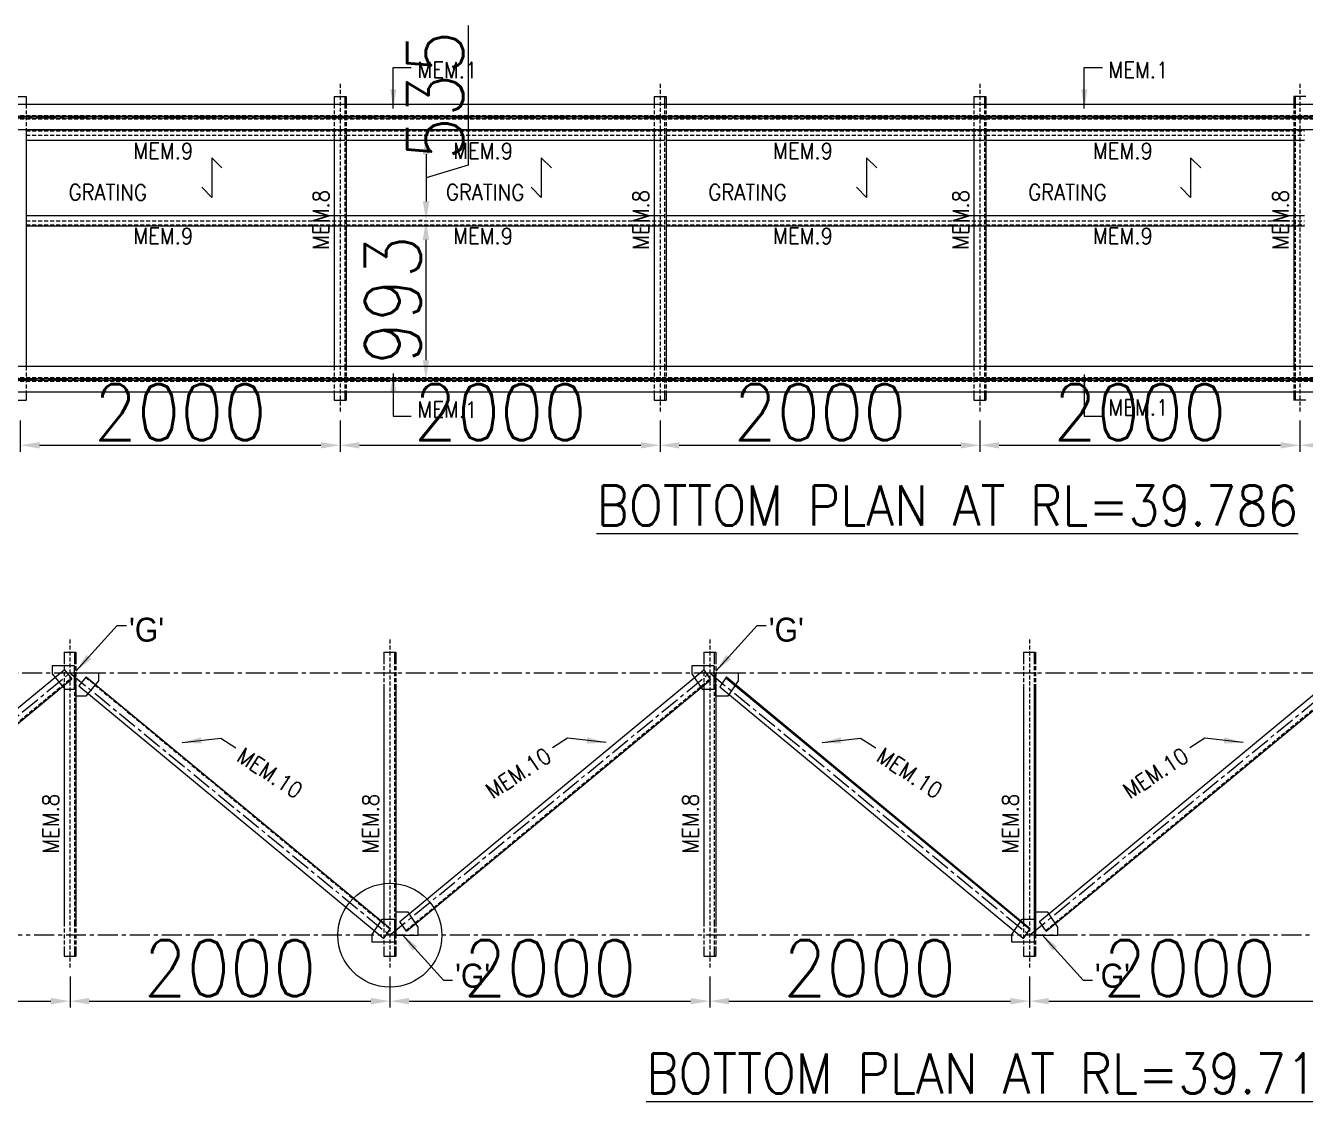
# Model space of a CAD drawing. Header units: millimetres. Extents: x 0 to 1124626, y -157535 to 82123.
# Drawn here: x 502298 to 510300, y 44617 to 51345 of the extents above; entities that cross this region are included whole.
import ezdxf

# ---------------------------------------------------------------- set-up
doc = ezdxf.new("R2010")
doc.units = ezdxf.units.MM
doc.header["$MEASUREMENT"] = 0
doc.linetypes.add('CENTER', pattern=[2, 1.25, -0.25, 0.25, -0.25])
doc.linetypes.add('HIDDEN', pattern=[0.375, 0.25, -0.125])
for name, color, linetype, lineweight in [('CN', 253, 'Continuous', 15), ('Dim', 6, 'Continuous', 13), ('structure', 183, 'Continuous', 15), ('Text', 7, 'Continuous', 15), ('TEXT-4', 2, 'Continuous', 25), ('TITLE TEXT', 50, 'Continuous', 18)]:
    doc.layers.add(name, color=color, linetype=linetype, lineweight=lineweight)
doc.styles.add('style1', font='romans.shx', dxfattribs={"width": 0.9, "height": 300})
doc.dimstyles.new('Copy of DIM-1', dxfattribs={"dimscale": 40, "dimtxt": 125, "dimasz": 3, "dimexe": 1, "dimexo": 1.2, "dimgap": 0.8, "dimtad": 1, "dimdec": 0, "dimzin": 1, "dimdsep": 46, "dimtxsty": 'style1', "dimcen": 2, "dimclrd": 8, "dimclre": 8, "dimclrt": 7, "dimadec": 0, "dimazin": 0, "dimtfac": 1, "dimtdec": 0, "dimtofl": 0, "dimtmove": 1, "dimatfit": 3, "dimfxl": 1, "dimtolj": 1, "dimtzin": 0, "dimlwd": 9, "dimlwe": 9, "dimarcsym": 1})

# ---------------------------------------------------------------- blocks, each defined once
blk = doc.blocks.new('*D796')
at = {"layer": 'DEFPOINTS', "color": 0, "ltscale": 20, "transparency": 16777216}
for p in [(500575.2, 45446.7), (502575.2, 45446.7), (502575.2, 45243.6)]:
    blk.add_point(p, dxfattribs=at)
at = {"layer": 'Dim', "color": 8, "lineweight": 9, "ltscale": 20, "transparency": 16777216}
for p, q in [((500575.2, 45398.7), (500575.2, 45203.6)), ((502575.2, 45398.7), (502575.2, 45203.6)), ((500695.2, 45243.6), (502455.2, 45243.6))]:
    blk.add_line(p, q, dxfattribs=at)
at = {"layer": 'Dim', "color": 8, "ltscale": 20, "transparency": 16777216}
for points in [[(500695.2, 45263.6), (500695.2, 45223.6), (500575.2, 45243.6)], [(502455.2, 45223.6), (502455.2, 45263.6), (502575.2, 45243.6)]]:
    blk.add_solid(points, dxfattribs=at)
at = {"layer": 'Dim', "color": 7, "ltscale": 20, "transparency": 16777216, "insert": (501575.2, 45450.6), "char_height": 350, "attachment_point": 5, "style": 'style1'}
blk.add_mtext('\\A1;2000', dxfattribs=at)
blk = doc.blocks.new('*D797')
at = {"layer": 'DEFPOINTS', "color": 0, "ltscale": 20, "transparency": 16777216}
for p in [(502575.2, 45446.7), (504575.2, 45446.7), (504575.2, 45243.6)]:
    blk.add_point(p, dxfattribs=at)
at = {"layer": 'Dim', "color": 8, "lineweight": 9, "ltscale": 20, "transparency": 16777216}
for p, q in [((502575.2, 45398.7), (502575.2, 45203.6)), ((504575.2, 45398.7), (504575.2, 45203.6)), ((502695.2, 45243.6), (504455.2, 45243.6))]:
    blk.add_line(p, q, dxfattribs=at)
at = {"layer": 'Dim', "color": 8, "ltscale": 20, "transparency": 16777216}
for points in [[(502695.2, 45263.6), (502695.2, 45223.6), (502575.2, 45243.6)], [(504455.2, 45223.6), (504455.2, 45263.6), (504575.2, 45243.6)]]:
    blk.add_solid(points, dxfattribs=at)
at = {"layer": 'Dim', "color": 7, "ltscale": 20, "transparency": 16777216, "insert": (503575.2, 45450.6), "char_height": 350, "attachment_point": 5, "style": 'style1'}
blk.add_mtext('\\A1;2000', dxfattribs=at)
blk = doc.blocks.new('*D798')
at = {"layer": 'DEFPOINTS', "color": 0, "ltscale": 20, "transparency": 16777216}
for p in [(504575.2, 45446.7), (506575.2, 45446.7), (506575.2, 45243.6)]:
    blk.add_point(p, dxfattribs=at)
at = {"layer": 'Dim', "color": 8, "lineweight": 9, "ltscale": 20, "transparency": 16777216}
for p, q in [((504575.2, 45398.7), (504575.2, 45203.6)), ((506575.2, 45398.7), (506575.2, 45203.6)), ((504695.2, 45243.6), (506455.2, 45243.6))]:
    blk.add_line(p, q, dxfattribs=at)
at = {"layer": 'Dim', "color": 8, "ltscale": 20, "transparency": 16777216}
for points in [[(504695.2, 45263.6), (504695.2, 45223.6), (504575.2, 45243.6)], [(506455.2, 45223.6), (506455.2, 45263.6), (506575.2, 45243.6)]]:
    blk.add_solid(points, dxfattribs=at)
at = {"layer": 'Dim', "color": 7, "ltscale": 20, "transparency": 16777216, "insert": (505575.2, 45450.6), "char_height": 350, "attachment_point": 5, "style": 'style1'}
blk.add_mtext('\\A1;2000', dxfattribs=at)
blk = doc.blocks.new('*D799')
at = {"layer": 'DEFPOINTS', "color": 0, "ltscale": 20, "transparency": 16777216}
for p in [(506575.2, 45446.7), (508575.2, 45446.7), (508575.2, 45243.6)]:
    blk.add_point(p, dxfattribs=at)
at = {"layer": 'Dim', "color": 8, "lineweight": 9, "ltscale": 20, "transparency": 16777216}
for p, q in [((506575.2, 45398.7), (506575.2, 45203.6)), ((508575.2, 45398.7), (508575.2, 45203.6)), ((506695.2, 45243.6), (508455.2, 45243.6))]:
    blk.add_line(p, q, dxfattribs=at)
at = {"layer": 'Dim', "color": 8, "ltscale": 20, "transparency": 16777216}
for points in [[(506695.2, 45263.6), (506695.2, 45223.6), (506575.2, 45243.6)], [(508455.2, 45223.6), (508455.2, 45263.6), (508575.2, 45243.6)]]:
    blk.add_solid(points, dxfattribs=at)
at = {"layer": 'Dim', "color": 7, "ltscale": 20, "transparency": 16777216, "insert": (507575.2, 45450.6), "char_height": 350, "attachment_point": 5, "style": 'style1'}
blk.add_mtext('\\A1;2000', dxfattribs=at)
blk = doc.blocks.new('*D800')
at = {"layer": 'DEFPOINTS', "color": 0, "ltscale": 20, "transparency": 16777216}
for p in [(508575.2, 45446.7), (510575.2, 45446.7), (510575.2, 45243.6)]:
    blk.add_point(p, dxfattribs=at)
at = {"layer": 'Dim', "color": 8, "lineweight": 9, "ltscale": 20, "transparency": 16777216}
for p, q in [((508575.2, 45398.7), (508575.2, 45203.6)), ((510575.2, 45398.7), (510575.2, 45203.6)), ((508695.2, 45243.6), (510455.2, 45243.6))]:
    blk.add_line(p, q, dxfattribs=at)
at = {"layer": 'Dim', "color": 8, "ltscale": 20, "transparency": 16777216}
for points in [[(508695.2, 45263.6), (508695.2, 45223.6), (508575.2, 45243.6)], [(510455.2, 45223.6), (510455.2, 45263.6), (510575.2, 45243.6)]]:
    blk.add_solid(points, dxfattribs=at)
at = {"layer": 'Dim', "color": 7, "ltscale": 20, "transparency": 16777216, "insert": (509575.2, 45450.6), "char_height": 350, "attachment_point": 5, "style": 'style1'}
blk.add_mtext('\\A1;2000', dxfattribs=at)
blk = doc.blocks.new('*D815')
at = {"layer": 'DEFPOINTS', "color": 0, "ltscale": 20, "transparency": 16777216}
for p in [(502264.5, 48922.9), (504264.5, 48922.9), (504264.5, 48719.8)]:
    blk.add_point(p, dxfattribs=at)
at = {"layer": 'Dim', "color": 8, "lineweight": 9, "ltscale": 20, "transparency": 16777216}
for p, q in [((502264.5, 48874.9), (502264.5, 48679.8)), ((504264.5, 48874.9), (504264.5, 48679.8)), ((502384.5, 48719.8), (504144.5, 48719.8))]:
    blk.add_line(p, q, dxfattribs=at)
at = {"layer": 'Dim', "color": 8, "ltscale": 20, "transparency": 16777216}
for points in [[(502384.5, 48739.8), (502384.5, 48699.8), (502264.5, 48719.8)], [(504144.5, 48699.8), (504144.5, 48739.8), (504264.5, 48719.8)]]:
    blk.add_solid(points, dxfattribs=at)
at = {"layer": 'Dim', "color": 7, "ltscale": 20, "transparency": 16777216, "insert": (503264.5, 48926.8), "char_height": 350, "attachment_point": 5, "style": 'style1'}
blk.add_mtext('\\A1;2000', dxfattribs=at)
blk = doc.blocks.new('*D816')
at = {"layer": 'DEFPOINTS', "color": 0, "ltscale": 20, "transparency": 16777216}
for p in [(504264.5, 48922.9), (506264.5, 48922.9), (506264.5, 48719.8)]:
    blk.add_point(p, dxfattribs=at)
at = {"layer": 'Dim', "color": 8, "lineweight": 9, "ltscale": 20, "transparency": 16777216}
for p, q in [((504264.5, 48874.9), (504264.5, 48679.8)), ((506264.5, 48874.9), (506264.5, 48679.8)), ((504384.5, 48719.8), (506144.5, 48719.8))]:
    blk.add_line(p, q, dxfattribs=at)
at = {"layer": 'Dim', "color": 8, "ltscale": 20, "transparency": 16777216}
for points in [[(504384.5, 48739.8), (504384.5, 48699.8), (504264.5, 48719.8)], [(506144.5, 48699.8), (506144.5, 48739.8), (506264.5, 48719.8)]]:
    blk.add_solid(points, dxfattribs=at)
at = {"layer": 'Dim', "color": 7, "ltscale": 20, "transparency": 16777216, "insert": (505264.5, 48926.8), "char_height": 350, "attachment_point": 5, "style": 'style1'}
blk.add_mtext('\\A1;2000', dxfattribs=at)
blk = doc.blocks.new('*D817')
at = {"layer": 'DEFPOINTS', "color": 0, "ltscale": 20, "transparency": 16777216}
for p in [(506264.5, 48922.9), (508264.5, 48922.9), (508264.5, 48719.8)]:
    blk.add_point(p, dxfattribs=at)
at = {"layer": 'Dim', "color": 8, "lineweight": 9, "ltscale": 20, "transparency": 16777216}
for p, q in [((506264.5, 48874.9), (506264.5, 48679.8)), ((508264.5, 48874.9), (508264.5, 48679.8)), ((506384.5, 48719.8), (508144.5, 48719.8))]:
    blk.add_line(p, q, dxfattribs=at)
at = {"layer": 'Dim', "color": 8, "ltscale": 20, "transparency": 16777216}
for points in [[(506384.5, 48739.8), (506384.5, 48699.8), (506264.5, 48719.8)], [(508144.5, 48699.8), (508144.5, 48739.8), (508264.5, 48719.8)]]:
    blk.add_solid(points, dxfattribs=at)
at = {"layer": 'Dim', "color": 7, "ltscale": 20, "transparency": 16777216, "insert": (507264.5, 48926.8), "char_height": 350, "attachment_point": 5, "style": 'style1'}
blk.add_mtext('\\A1;2000', dxfattribs=at)
blk = doc.blocks.new('*D818')
at = {"layer": 'DEFPOINTS', "color": 0, "ltscale": 20, "transparency": 16777216}
for p in [(508264.5, 48922.9), (510264.5, 48922.9), (510264.5, 48719.8)]:
    blk.add_point(p, dxfattribs=at)
at = {"layer": 'Dim', "color": 8, "lineweight": 9, "ltscale": 20, "transparency": 16777216}
for p, q in [((508264.5, 48874.9), (508264.5, 48679.8)), ((510264.5, 48874.9), (510264.5, 48679.8)), ((508384.5, 48719.8), (510144.5, 48719.8))]:
    blk.add_line(p, q, dxfattribs=at)
at = {"layer": 'Dim', "color": 8, "ltscale": 20, "transparency": 16777216}
for points in [[(508384.5, 48739.8), (508384.5, 48699.8), (508264.5, 48719.8)], [(510144.5, 48699.8), (510144.5, 48739.8), (510264.5, 48719.8)]]:
    blk.add_solid(points, dxfattribs=at)
at = {"layer": 'Dim', "color": 7, "ltscale": 20, "transparency": 16777216, "insert": (509264.5, 48926.8), "char_height": 350, "attachment_point": 5, "style": 'style1'}
blk.add_mtext('\\A1;2000', dxfattribs=at)
blk = doc.blocks.new('*D819')
at = {"layer": 'DEFPOINTS', "color": 0, "ltscale": 20, "transparency": 16777216}
for p in [(510264.5, 48922.9), (512264.5, 48922.9), (512264.5, 48719.8)]:
    blk.add_point(p, dxfattribs=at)
at = {"layer": 'Dim', "color": 8, "lineweight": 9, "ltscale": 20, "transparency": 16777216}
for p, q in [((510264.5, 48874.9), (510264.5, 48679.8)), ((512264.5, 48874.9), (512264.5, 48679.8)), ((510384.5, 48719.8), (512144.5, 48719.8))]:
    blk.add_line(p, q, dxfattribs=at)
at = {"layer": 'Dim', "color": 8, "ltscale": 20, "transparency": 16777216}
for points in [[(510384.5, 48739.8), (510384.5, 48699.8), (510264.5, 48719.8)], [(512144.5, 48699.8), (512144.5, 48739.8), (512264.5, 48719.8)]]:
    blk.add_solid(points, dxfattribs=at)
at = {"layer": 'Dim', "color": 7, "ltscale": 20, "transparency": 16777216, "insert": (511264.5, 48926.8), "char_height": 350, "attachment_point": 5, "style": 'style1'}
blk.add_mtext('\\A1;2000', dxfattribs=at)
blk = doc.blocks.new('*D849')
at = {"layer": 'DEFPOINTS', "color": 0, "ltscale": 20, "transparency": 16777216}
for p in [(504790.1, 50659.6), (504790.1, 50124.6), (504801.9, 50124.6)]:
    blk.add_point(p, dxfattribs=at)
at = {"layer": 'Dim', "color": 8, "lineweight": 9, "ltscale": 20, "transparency": 16777216}
for p, q in [((505064.9, 51344.5), (505064.9, 50471)), ((504838.1, 50659.6), (504841.9, 50659.6)), ((504801.9, 50539.6), (504801.9, 50244.6)), ((505064.9, 50471), (504801.9, 50392.1)), ((504838.1, 50124.6), (504841.9, 50124.6))]:
    blk.add_line(p, q, dxfattribs=at)
at = {"layer": 'Dim', "color": 8, "ltscale": 20, "transparency": 16777216}
for points in [[(504821.9, 50539.6), (504781.9, 50539.6), (504801.9, 50659.6)], [(504781.9, 50244.6), (504821.9, 50244.6), (504801.9, 50124.6)]]:
    blk.add_solid(points, dxfattribs=at)
at = {"layer": 'Dim', "color": 7, "ltscale": 20, "transparency": 16777216, "insert": (504857.9, 50907.7), "char_height": 350, "attachment_point": 5, "rotation": 90, "style": 'style1'}
blk.add_mtext('\\A1;535', dxfattribs=at)
blk = doc.blocks.new('*D850')
at = {"layer": 'DEFPOINTS', "color": 0, "ltscale": 20, "transparency": 16777216}
for p in [(504824.4, 50124.6), (504800.6, 49132.1), (504824.4, 49132.1)]:
    blk.add_point(p, dxfattribs=at)
at = {"layer": 'Dim', "color": 8, "lineweight": 9, "ltscale": 20, "transparency": 16777216}
for p, q in [((504776.4, 50124.6), (504760.6, 50124.6)), ((504800.6, 50004.6), (504800.6, 49252.1)), ((504776.4, 49132.1), (504760.6, 49132.1))]:
    blk.add_line(p, q, dxfattribs=at)
at = {"layer": 'Dim', "color": 8, "ltscale": 20, "transparency": 16777216}
for points in [[(504820.6, 50004.6), (504780.6, 50004.6), (504800.6, 50124.6)], [(504780.6, 49252.1), (504820.6, 49252.1), (504800.6, 49132.1)]]:
    blk.add_solid(points, dxfattribs=at)
at = {"layer": 'Dim', "color": 7, "ltscale": 20, "transparency": 16777216, "insert": (504593.6, 49628.3), "char_height": 350, "attachment_point": 5, "rotation": 90, "style": 'style1'}
blk.add_mtext('\\A1;993', dxfattribs=at)

msp = doc.modelspace()

# ---------------------------------------------------------------- linework, layer by layer
at = {"layer": 'CN', "linetype": 'HIDDEN', "ltscale": 100}
for p, q in [((504264.5323, 50981.2178), (504264.5323, 48922.9247)), ((506264.5323, 50981.2178), (506264.5323, 48922.9247)), ((508264.5323, 50981.2178), (508264.5323, 48922.9247)), ((510264.5323, 50981.2178), (510264.5323, 48922.9247)), ((497164.5323, 50783.0712), (523364.5323, 50783.0712)), ((497164.5323, 50761.0712), (523364.5323, 50761.0712)), ((502302.0323, 50659.5712), (504293.0323, 50659.5712)), ((504302.0323, 50659.5712), (506293.0323, 50659.5712)), ((506302.0323, 50659.5712), (508293.0323, 50659.5712)), ((508302.0323, 50659.5712), (510293.0323, 50659.5712)), ((502302.0323, 50124.5712), (504293.0323, 50124.5712)), ((504302.0323, 50124.5712), (506293.0323, 50124.5712)), ((506302.0323, 50124.5712), (508293.0323, 50124.5712)), ((508302.0323, 50124.5712), (510293.0323, 50124.5712)), ((497164.5323, 49143.0712), (523364.5323, 49143.0712)), ((497164.5323, 49121.0712), (523364.5323, 49121.0712)), ((502575.1642, 47505.012), (502575.1642, 45446.7189)), ((504575.1642, 47505.012), (504575.1642, 45446.7189)), ((506575.1642, 47505.012), (506575.1642, 45446.7189)), ((508575.1642, 47505.012), (508575.1642, 45446.7189))]:
    msp.add_line(p, q, dxfattribs=at)
at = {"layer": 'CN', "linetype": 'CENTER', "ltscale": 100}
for p, q in [((496964.5323, 50772.0712), (523564.5323, 50772.0712)), ((523564.5323, 49132.0712), (496964.5323, 49132.0712)), ((497275.1642, 47295.8654), (523875.1642, 47295.8654)), ((500575.1642, 45655.8654), (502575.1642, 47295.8654)), ((502575.1642, 47295.8654), (504575.1642, 45655.8654)), ((504575.1642, 45655.8654), (506575.1642, 47295.8654)), ((506575.1642, 47295.8654), (508575.1642, 45655.8654)), ((508575.1642, 45655.8654), (510575.1642, 47295.8654)), ((523875.1642, 45655.8654), (497275.1642, 45655.8654))]:
    msp.add_line(p, q, dxfattribs=at)
at = {"layer": 'Dim', "color": 2, "linetype": 'HIDDEN', "ltscale": 100}
for p, q in [((502302.0323, 50852.0712), (502302.0323, 50692.0712)), ((504227.0323, 50852.0712), (504227.0323, 50692.0712)), ((504293.0323, 50852.0712), (504293.0323, 50692.0712)), ((504302.0323, 50852.0712), (504302.0323, 50692.0712)), ((506227.0323, 50852.0712), (506227.0323, 50692.0712)), ((506293.0323, 50852.0712), (506293.0323, 50692.0712)), ((506302.0323, 50852.0712), (506302.0323, 50692.0712)), ((508227.0323, 50852.0712), (508227.0323, 50692.0712)), ((508293.0323, 50852.0712), (508293.0323, 50692.0712)), ((508302.0323, 50852.0712), (508302.0323, 50692.0712)), ((510227.0323, 50852.0712), (510227.0323, 50692.0712)), ((510236.0323, 50852.0712), (510236.0323, 50692.0712)), ((502302.0323, 50686.0712), (504293.0323, 50686.0712)), ((504293.0323, 50692.0712), (504293.0323, 49212.0712)), ((504302.0323, 50686.0712), (506293.0323, 50686.0712)), ((506293.0323, 50692.0712), (506293.0323, 49212.0712)), ((506302.0323, 50686.0712), (508293.0323, 50686.0712)), ((508293.0323, 50692.0712), (508293.0323, 49212.0712)), ((508302.0323, 50686.0712), (510293.0323, 50686.0712)), ((510236.0323, 50692.0712), (510236.0323, 49212.0712)), ((502302.0323, 50098.0712), (504293.0323, 50098.0712)), ((504302.0323, 50098.0712), (506293.0323, 50098.0712)), ((506302.0323, 50098.0712), (508293.0323, 50098.0712)), ((508302.0323, 50098.0712), (510293.0323, 50098.0712)), ((502302.0323, 49212.0712), (502302.0323, 49052.0712)), ((504227.0323, 49212.0712), (504227.0323, 49052.0712)), ((504293.0323, 49212.0712), (504293.0323, 49052.0712)), ((504302.0323, 49212.0712), (504302.0323, 49052.0712)), ((506227.0323, 49212.0712), (506227.0323, 49052.0712)), ((506293.0323, 49212.0712), (506293.0323, 49052.0712)), ((506302.0323, 49212.0712), (506302.0323, 49052.0712)), ((508227.0323, 49212.0712), (508227.0323, 49052.0712)), ((508293.0323, 49212.0712), (508293.0323, 49052.0712)), ((508302.0323, 49212.0712), (508302.0323, 49052.0712)), ((510227.0323, 49212.0712), (510227.0323, 49052.0712)), ((510236.0323, 49212.0712), (510236.0323, 49052.0712)), ((502537.6642, 47375.8654), (502537.6642, 47215.8654)), ((502603.6642, 47375.8654), (502603.6642, 47215.8654)), ((502612.6642, 47375.8654), (502612.6642, 47215.8654)), ((504537.6642, 47375.8654), (504537.6642, 47215.8654)), ((504603.6642, 47375.8654), (504603.6642, 47215.8654)), ((504612.6642, 47375.8654), (504612.6642, 47215.8654)), ((506537.6642, 47375.8654), (506537.6642, 47215.8654)), ((506603.6642, 47375.8654), (506603.6642, 47215.8654)), ((506612.6642, 47375.8654), (506612.6642, 47215.8654)), ((508537.6642, 47375.8654), (508537.6642, 47215.8654)), ((508603.6642, 47375.8654), (508603.6642, 47215.8654)), ((508612.6642, 47375.8654), (508612.6642, 47215.8654)), ((500673.457, 45683.439), (502582.8437, 47264.2346)), ((502603.6642, 47215.8654), (502603.6642, 45735.8654)), ((502673.457, 47268.2919), (504575.6206, 45693.4763)), ((504603.6642, 47215.8654), (504603.6642, 45735.8654)), ((504675.7746, 45685.3578), (506575.6206, 47258.2546)), ((506603.6642, 47215.8654), (506603.6642, 45735.8654)), ((508675.7746, 45685.3578), (510575.6206, 47258.2546)), ((502537.6642, 45735.8654), (502537.6642, 45575.8654)), ((502603.6642, 45735.8654), (502603.6642, 45575.8654)), ((502612.6642, 45735.8654), (502612.6642, 45575.8654)), ((504537.6642, 45735.8654), (504537.6642, 45575.8654)), ((504603.6642, 45735.8654), (504603.6642, 45575.8654)), ((504612.6642, 45735.8654), (504612.6642, 45575.8654)), ((506537.6642, 45735.8654), (506537.6642, 45575.8654)), ((506603.6642, 45735.8654), (506603.6642, 45575.8654)), ((506612.6642, 45735.8654), (506612.6642, 45575.8654)), ((508537.6642, 45735.8654), (508537.6642, 45575.8654)), ((508603.6642, 45735.8654), (508603.6642, 45575.8654)), ((508612.6642, 45735.8654), (508612.6642, 45575.8654))]:
    msp.add_line(p, q, dxfattribs=at)
at = {"layer": 'Dim', "color": 2, "ltscale": 20}
for p, q in [((503461.6837, 50518.5475), (503461.6837, 50269.9981)), ((503524.7892, 50455.442), (503461.6837, 50518.5475)), ((505522.0515, 50518.5475), (505522.0515, 50269.9981)), ((505585.157, 50455.442), (505522.0515, 50518.5475)), ((507555.9642, 50518.5475), (507555.9642, 50269.9981)), ((507619.0697, 50455.442), (507555.9642, 50518.5475)), ((509582.0845, 50518.5475), (509582.0845, 50269.9981)), ((509645.19, 50455.442), (509582.0845, 50518.5475)), ((503461.6837, 50269.9981), (503398.5782, 50333.1036)), ((505522.0515, 50269.9981), (505458.946, 50333.1036)), ((507555.9642, 50269.9981), (507492.8587, 50333.1036)), ((509582.0845, 50269.9981), (509518.979, 50333.1036))]:
    msp.add_line(p, q, dxfattribs=at)
at = {"layer": 'Dim', "ltscale": 20}
for points in [[(502463.7741, 47340.0854), (502463.7741, 47290.4469), (502542.8711, 47194.9084), (502603.6642, 47194.9084), (502603.6642, 47340.0854)], [(502752.5544, 47295.8654), (502752.5544, 47246.2269), (502673.4609, 47150.6884), (502612.6642, 47150.6884), (502612.6642, 47295.8654)], [(506463.7741, 47340.0854), (506463.7741, 47290.4469), (506527.7849, 47194.9084), (506603.6642, 47194.9084), (506603.6642, 47340.0854)], [(506752.5544, 47295.8654), (506752.5544, 47246.2269), (506688.5435, 47150.6884), (506612.6642, 47150.6884), (506612.6642, 47295.8654)], [(504752.5544, 45655.8654), (504752.5544, 45705.504), (504688.5435, 45801.0425), (504612.6642, 45801.0425), (504612.6642, 45655.8654)], [(508752.5544, 45655.8654), (508752.5544, 45705.504), (508688.5435, 45801.0425), (508612.6642, 45801.0425), (508612.6642, 45655.8654)], [(504463.7741, 45611.6454), (504463.7741, 45661.284), (504527.7849, 45756.8225), (504603.6642, 45756.8225), (504603.6642, 45611.6454)], [(508463.7741, 45611.6454), (508463.7741, 45661.284), (508527.7849, 45756.8225), (508603.6642, 45756.8225), (508603.6642, 45611.6454)]]:
    msp.add_lwpolyline(points, close=True, dxfattribs=at)
msp.add_circle((504575.1642, 45655.8654), 324.9575, dxfattribs=at)
at = {"layer": 'structure', "color": 2, "ltscale": 20}
for p, q in [((502227.0323, 50902.0712), (502302.0323, 50902.0712)), ((502302.0323, 50902.0712), (502302.0323, 50852.0712)), ((504227.0323, 50902.0712), (504227.0323, 50852.0712)), ((504227.0323, 50902.0712), (504302.0323, 50902.0712)), ((504293.0323, 50902.0712), (504293.0323, 50852.0712)), ((504302.0323, 50902.0712), (504302.0323, 50852.0712)), ((506227.0323, 50902.0712), (506227.0323, 50852.0712)), ((506227.0323, 50902.0712), (506302.0323, 50902.0712)), ((506293.0323, 50902.0712), (506293.0323, 50852.0712)), ((506302.0323, 50902.0712), (506302.0323, 50852.0712)), ((508227.0323, 50902.0712), (508227.0323, 50852.0712)), ((508227.0323, 50902.0712), (508302.0323, 50902.0712)), ((508293.0323, 50902.0712), (508293.0323, 50852.0712)), ((508302.0323, 50902.0712), (508302.0323, 50852.0712)), ((510227.0323, 50902.0712), (510227.0323, 50852.0712)), ((510302.0323, 50902.0712), (510227.0323, 50902.0712)), ((510236.0323, 50902.0712), (510236.0323, 50852.0712)), ((502302.0323, 50692.0712), (502302.0323, 49212.0712)), ((502302.0323, 50692.0712), (504293.0323, 50692.0712)), ((504227.0323, 50692.0712), (504227.0323, 49212.0712)), ((504302.0323, 50692.0712), (504302.0323, 49212.0712)), ((504302.0323, 50692.0712), (506293.0323, 50692.0712)), ((506227.0323, 50692.0712), (506227.0323, 49212.0712)), ((506302.0323, 50692.0712), (506302.0323, 49212.0712)), ((506302.0323, 50692.0712), (508293.0323, 50692.0712)), ((508227.0323, 50692.0712), (508227.0323, 49212.0712)), ((508302.0323, 50692.0712), (508302.0323, 49212.0712)), ((508302.0323, 50692.0712), (510293.0323, 50692.0712)), ((510227.0323, 50692.0712), (510227.0323, 49212.0712)), ((502302.0323, 50627.0712), (504293.0323, 50627.0712)), ((504302.0323, 50627.0712), (506293.0323, 50627.0712)), ((506302.0323, 50627.0712), (508293.0323, 50627.0712)), ((508302.0323, 50627.0712), (510293.0323, 50627.0712)), ((502302.0323, 50157.0712), (504293.0323, 50157.0712)), ((504302.0323, 50157.0712), (506293.0323, 50157.0712)), ((506302.0323, 50157.0712), (508293.0323, 50157.0712)), ((508302.0323, 50157.0712), (510293.0323, 50157.0712)), ((502302.0323, 50092.0712), (504293.0323, 50092.0712)), ((504302.0323, 50092.0712), (506293.0323, 50092.0712)), ((506302.0323, 50092.0712), (508293.0323, 50092.0712)), ((508302.0323, 50092.0712), (510293.0323, 50092.0712)), ((502227.0323, 49002.0712), (502302.0323, 49002.0712)), ((502302.0323, 49052.0712), (502302.0323, 49002.0712)), ((504227.0323, 49052.0712), (504227.0323, 49002.0712)), ((504227.0323, 49002.0712), (504302.0323, 49002.0712)), ((504293.0323, 49052.0712), (504293.0323, 49002.0712)), ((504302.0323, 49052.0712), (504302.0323, 49002.0712)), ((506227.0323, 49052.0712), (506227.0323, 49002.0712)), ((506227.0323, 49002.0712), (506302.0323, 49002.0712)), ((506293.0323, 49052.0712), (506293.0323, 49002.0712)), ((506302.0323, 49052.0712), (506302.0323, 49002.0712)), ((508227.0323, 49052.0712), (508227.0323, 49002.0712)), ((508227.0323, 49002.0712), (508302.0323, 49002.0712)), ((508293.0323, 49052.0712), (508293.0323, 49002.0712)), ((508302.0323, 49052.0712), (508302.0323, 49002.0712)), ((510227.0323, 49052.0712), (510227.0323, 49002.0712)), ((510302.0323, 49002.0712), (510227.0323, 49002.0712)), ((510236.0323, 49052.0712), (510236.0323, 49002.0712)), ((502537.6642, 47425.8654), (502537.6642, 47375.8654)), ((502537.6642, 47425.8654), (502612.6642, 47425.8654)), ((502603.6642, 47425.8654), (502603.6642, 47375.8654)), ((502612.6642, 47425.8654), (502612.6642, 47375.8654)), ((504537.6642, 47425.8654), (504537.6642, 47375.8654)), ((504537.6642, 47425.8654), (504612.6642, 47425.8654)), ((504603.6642, 47425.8654), (504603.6642, 47375.8654)), ((504612.6642, 47425.8654), (504612.6642, 47375.8654)), ((506537.6642, 47425.8654), (506537.6642, 47375.8654)), ((506537.6642, 47425.8654), (506612.6642, 47425.8654)), ((506603.6642, 47425.8654), (506603.6642, 47375.8654)), ((506612.6642, 47425.8654), (506612.6642, 47375.8654)), ((508537.6642, 47425.8654), (508537.6642, 47375.8654)), ((508537.6642, 47425.8654), (508612.6642, 47425.8654)), ((508603.6642, 47425.8654), (508603.6642, 47375.8654)), ((508612.6642, 47425.8654), (508612.6642, 47375.8654)), ((500629.6797, 45736.3159), (502537.6642, 47315.8793)), ((502539.1027, 47317.0702), (502586.6503, 47259.6366)), ((504637.3681, 45742.6809), (506537.6642, 47315.8793)), ((506537.2141, 47315.5777), (506578.9603, 47253.27)), ((508637.3681, 45742.6809), (510537.6642, 47315.8793)), ((500677.2637, 45678.841), (502586.6503, 47259.6366)), ((502537.6642, 47215.8654), (502537.6642, 45735.8654)), ((502612.6642, 47215.8654), (502612.6642, 45735.8654)), ((502677.2637, 47272.8899), (502629.6797, 47215.415)), ((502629.6797, 47215.415), (504537.6642, 45635.8516)), ((502677.2637, 47272.8899), (504578.9603, 45698.4609)), ((504537.6642, 47215.8654), (504537.6642, 45735.8654)), ((504612.6642, 47215.8654), (504612.6642, 45735.8654)), ((504679.1143, 45680.3732), (506578.9603, 47253.27)), ((506537.6642, 47215.8654), (506537.6642, 45735.8654)), ((506612.6642, 47215.8654), (506612.6642, 45735.8654)), ((506679.1143, 47271.3577), (506637.3681, 47209.05)), ((506675.7746, 47266.3731), (508575.6206, 45693.4763)), ((506679.1143, 47271.3577), (508578.9603, 45698.4609)), ((508537.6642, 47215.8654), (508537.6642, 45735.8654)), ((508603.6642, 47215.8654), (508603.6642, 45735.8654)), ((508612.6642, 47215.8654), (508612.6642, 45735.8654)), ((508679.1143, 45680.3732), (510578.9603, 47253.27)), ((506637.3681, 47209.05), (508537.6642, 45635.8516)), ((504537.2141, 45636.1532), (504578.9603, 45698.4609)), ((504679.1143, 45680.3732), (504637.3681, 45742.6809)), ((508537.2141, 45636.1532), (508578.9603, 45698.4609)), ((508679.1143, 45680.3732), (508637.3681, 45742.6809)), ((502537.6642, 45575.8654), (502537.6642, 45525.8654)), ((502603.6642, 45575.8654), (502603.6642, 45525.8654)), ((502612.6642, 45575.8654), (502612.6642, 45525.8654)), ((504537.6642, 45575.8654), (504537.6642, 45525.8654)), ((504603.6642, 45575.8654), (504603.6642, 45525.8654)), ((504612.6642, 45575.8654), (504612.6642, 45525.8654)), ((506537.6642, 45575.8654), (506537.6642, 45525.8654)), ((506603.6642, 45575.8654), (506603.6642, 45525.8654)), ((506612.6642, 45575.8654), (506612.6642, 45525.8654)), ((508537.6642, 45575.8654), (508537.6642, 45525.8654)), ((508603.6642, 45575.8654), (508603.6642, 45525.8654)), ((508612.6642, 45575.8654), (508612.6642, 45525.8654)), ((502537.6642, 45525.8654), (502612.6642, 45525.8654)), ((504537.6642, 45525.8654), (504612.6642, 45525.8654)), ((506537.6642, 45525.8654), (506612.6642, 45525.8654)), ((508537.6642, 45525.8654), (508612.6642, 45525.8654))]:
    msp.add_line(p, q, dxfattribs=at)
at = {"layer": 'structure', "ltscale": 20}
for points in [[(497164.5323, 50777.0712), (523364.5323, 50777.0712), (523364.5323, 50852.0712), (497164.5323, 50852.0712)], [(497164.5323, 50767.0712), (523364.5323, 50767.0712), (523364.5323, 50692.0712), (497164.5323, 50692.0712)], [(497164.5323, 49137.0712), (523364.5323, 49137.0712), (523364.5323, 49212.0712), (497164.5323, 49212.0712)], [(497164.5323, 49127.0712), (523364.5323, 49127.0712), (523364.5323, 49052.0712), (497164.5323, 49052.0712)]]:
    msp.add_lwpolyline(points, close=True, dxfattribs=at)

# ---------------------------------------------------------------- texts
at = {"layer": 'Text', "ltscale": 20, "char_height": 100, "style": 'style1'}
for s, insert, width, attachment_point, rotation in [('MEM.1', (504747.5954, 51117.2484), 1218.023492, 1, 359.8539997), ('MEM.1', (509068.5272, 51117.2484), 1218.023492, 1, 359.8539997), ('MEM.9', (502971.6988, 50610.7902), 1218.023492, 1, 359.82648199), ('MEM.9', (504971.6988, 50610.7902), 1218.023492, 1, 359.82648199), ('MEM.9', (506971.6988, 50610.7902), 1218.023492, 1, 359.82648199), ('MEM.9', (508971.6988, 50610.7902), 1218.023492, 1, 359.82648199), ('GRATING', (502566.6924, 50352.5456), 1218.023492, 1, 359.82648199), ('GRATING', (504925.8823, 50352.5456), 1218.023492, 1, 359.82648199), ('GRATING', (506566.6924, 50352.5456), 1218.023492, 1, 359.82648199), ('GRATING', (508566.6924, 50352.5456), 1218.023492, 1, 359.82648199), ('MEM.8', (504093.761, 49942.3538), 1218.023492, 1, 89.82648199), ('MEM.8', (506093.761, 49942.3538), 1218.023492, 1, 89.82648199), ('MEM.8', (508093.761, 49942.3538), 1218.023492, 1, 89.82648199), ('MEM.8', (510093.761, 49942.3538), 1218.023492, 1, 89.82648199), ('MEM.9', (502971.6988, 50079.2422), 1218.023492, 1, 359.82648199), ('MEM.9', (504971.6988, 50079.2422), 1218.023492, 1, 359.82648199), ('MEM.9', (506971.6988, 50079.2422), 1218.023492, 1, 359.82648199), ('MEM.9', (508971.6988, 50079.2422), 1218.023492, 1, 359.82648199), ('MEM.1', (504747.5954, 48993.4138), 1218.023492, 1, 359.8539997), ('MEM.1', (509068.5272, 49007.0335), 1218.023492, 1, 359.8539997), ('MEM.10', (503663.9785, 46835.4294), 1218.023492, 1, 326.69916301), ('MEM.10', (505540.4611, 46835.4294), 1218.023492, 3, 33.30083699), ('MEM.10', (507664.1714, 46835.4294), 1218.023492, 1, 326.69916301), ('MEM.10', (509524.5982, 46835.4294), 1218.023492, 3, 33.30083699), ('MEM.8', (502404.393, 46166.148), 1518.022116, 1, 89.82648199), ('MEM.8', (504404.393, 46166.148), 1518.022116, 1, 89.82648199), ('MEM.8', (506404.393, 46166.148), 1518.022116, 1, 89.82648199), ('MEM.8', (508404.393, 46166.148), 1518.022116, 1, 89.82648199)]:
    msp.add_mtext(s, dxfattribs=dict(at, insert=insert, width=width, attachment_point=attachment_point, rotation=rotation))
at = {"layer": 'TEXT-4', "ltscale": 20, "char_height": 150, "width": 111.984005, "style": 'style1'}
for insert, attachment_point in [((502944.6239, 47641.8309), 1), ((506944.6239, 47641.8309), 1), ((504983.4779, 45325.9), 7), ((508983.4779, 45325.9), 7)]:
    msp.add_mtext("{\\fArial|b0|i0|c0|p34;'G'}", dxfattribs=dict(at, insert=insert, attachment_point=attachment_point))
at = {"layer": 'TITLE TEXT', "ltscale": 20, "char_height": 250, "width": 8570.669872, "attachment_point": 1, "style": 'style1'}
for s, insert in [('{\\LBOTTOM PLAN AT RL=39.786}', (505867.2907, 48467.5492)), ('{\\LBOTTOM PLAN AT RL=39.711}', (506177.9227, 44916.725))]:
    msp.add_mtext(s, dxfattribs=dict(at, insert=insert))

# ---------------------------------------------------------------- dimensions: what is measured, and where the dimension line sits
at = {"layer": 'Dim', "ltscale": 20}
for base, p1, p2, picture, middle in [((504801.9212, 50124.5712), (504790.1094, 50659.5712), (504790.1094, 50124.5712), '*D849', (504857.9212, 50502.9713)), ((504800.6425808909, 49132.0712368326), (504824.3779920324, 50124.5712368327), (504824.3779920324, 49132.0712368326), '*D850', (504593.6425808909, 49628.3212368326))]:
    dim = msp.add_linear_dim(base=base, p1=p1, p2=p2, angle=90, dimstyle='Copy of DIM-1', dxfattribs=at)
    dim.commit()
    dim.dimension.update_dxf_attribs({"geometry": picture, "text_midpoint": middle})
for base, p1, p2, picture, middle in [((504264.5323, 48719.8181), (502264.5323, 48922.9247), (504264.5323, 48922.9247), '*D815', (503264.5323, 48926.8181)), ((506264.5323, 48719.8181), (504264.5323, 48922.9247), (506264.5323, 48922.9247), '*D816', (505264.5323, 48926.8181)), ((508264.5323, 48719.8181), (506264.5323, 48922.9247), (508264.5323, 48922.9247), '*D817', (507264.5323, 48926.8181)), ((510264.5323, 48719.8181), (508264.5323, 48922.9247), (510264.5323, 48922.9247), '*D818', (509264.5323, 48926.8181)), ((512264.5323, 48719.8181), (510264.5323, 48922.9247), (512264.5323, 48922.9247), '*D819', (511264.5323, 48926.8181)), ((502575.1642, 45243.6123), (500575.1642, 45446.7189), (502575.1642, 45446.7189), '*D796', (501575.1642, 45450.6123)), ((504575.1642, 45243.6123), (502575.1642, 45446.7189), (504575.1642, 45446.7189), '*D797', (503575.1642, 45450.6123)), ((506575.1642, 45243.6123), (504575.1642, 45446.7189), (506575.1642, 45446.7189), '*D798', (505575.1642, 45450.6123)), ((508575.1642, 45243.6123), (506575.1642, 45446.7189), (508575.1642, 45446.7189), '*D799', (507575.1642, 45450.6123)), ((510575.1642, 45243.6123), (508575.1642, 45446.7189), (510575.1642, 45446.7189), '*D800', (509575.1642, 45450.6123))]:
    dim = msp.add_linear_dim(base=base, p1=p1, p2=p2, dimstyle='Copy of DIM-1', dxfattribs=at)
    dim.commit()
    dim.dimension.update_dxf_attribs({"geometry": picture, "text_midpoint": middle})

# ---------------------------------------------------------------- leaders
for points, override in [([(504596.2312, 50826.7256), (504596.2312, 51082.0421), (504709.2702, 51082.0421)], {"dimtxt": 125, "dimasz": 3, "dimtad": 0}), ([(508917.163, 50826.7256), (508917.163, 51082.0421), (509030.202, 51082.0421)], {"dimtxt": 125, "dimasz": 3, "dimtad": 0}), ([(504596.2312, 49169.727), (504596.2312, 48902.1729), (504709.2702, 48902.1729)], {"dimtxt": 125, "dimasz": 3, "dimtad": 0}), ([(508917.163, 49163.5996), (508917.163, 48902.1729), (509030.202, 48902.1729)], {"dimtxt": 125, "dimasz": 3, "dimtad": 0}), ([(502612.6642, 47306.8654), (502871.043, 47592.5057), (502928.7795, 47592.5057)], {"dimtxt": 125, "dimasz": 3, "dimgap": 0.8, "dimtad": 0}), ([(506612.6642, 47306.8654), (506871.043, 47592.5057), (506928.7795, 47592.5057)], {"dimtxt": 125, "dimasz": 3, "dimgap": 0.8, "dimtad": 0}), ([(503277.5183, 46860.2767), (503518.0025, 46888.7364), (503612.6383, 46826.915)], {"dimtxt": 125, "dimasz": 3, "dimtad": 0}), ([(505926.9212, 46860.2767), (505686.437, 46888.7364), (505591.8012, 46826.915)], {"dimtxt": 125, "dimasz": 3, "dimtad": 0}), ([(507277.7113, 46860.2767), (507518.1955, 46888.7364), (507612.8312, 46826.915)], {"dimtxt": 125, "dimasz": 3, "dimtad": 0}), ([(509911.0584, 46860.2767), (509670.5742, 46888.7364), (509575.9384, 46826.915)], {"dimtxt": 125, "dimasz": 3, "dimtad": 0}), ([(504651.5183, 45660.8654), (504909.8971, 45375.2252), (504967.6336, 45375.2252)], {"dimtxt": 125, "dimasz": 3, "dimgap": 0.8, "dimtad": 0}), ([(508651.5183, 45660.8654), (508909.8971, 45375.2252), (508967.6336, 45375.2252)], {"dimtxt": 125, "dimasz": 3, "dimgap": 0.8, "dimtad": 0})]:
    msp.add_leader(points, dimstyle='Copy of DIM-1', override=override, dxfattribs=at)

doc.saveas('drawing.dxf')
